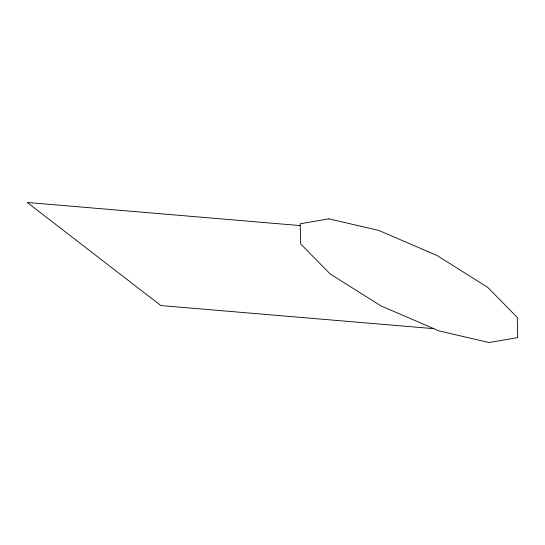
<?xml version="1.0" encoding="UTF-8"?>
<svg xmlns="http://www.w3.org/2000/svg" width="545" height="545" viewBox="0 0 545 545"><rect width="100%" height="100%" fill="white"/><g stroke="black" fill="none" stroke-linecap="round" stroke-linejoin="round"><path stroke-width="0.82" d="M300.227 225.589L27.25 202.468L160.85 305.554L433.827 328.669M328.805 218.831L300.179 223.784L300.704 243.983L330.236 274.012L380.866 305.834L439.025 330.91L489.124 342.533L517.75 337.58L517.225 317.381L487.693 287.351L437.063 255.53L378.904 230.453L328.805 218.831"/></g></svg>
